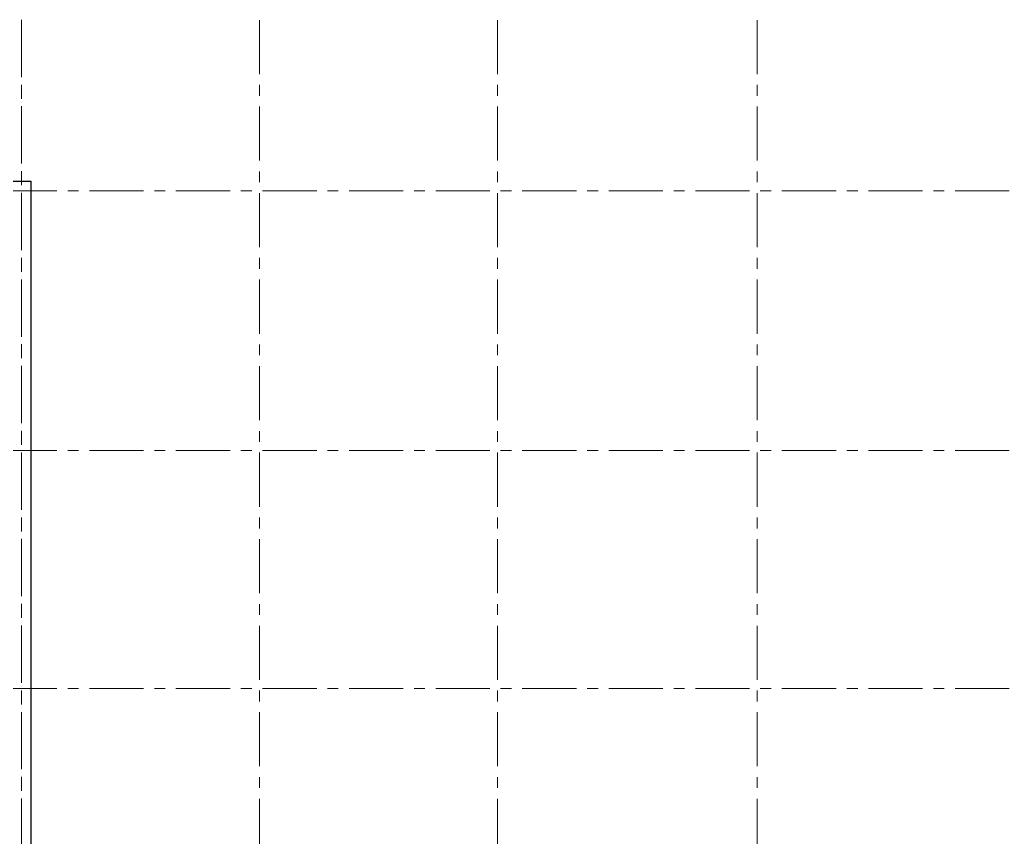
# Model space of a CAD drawing. Header units: metres. Extents: x 319894 to 3389272, y 120 to 6136017.
# Drawn here: x 321465.27 to 321488.13, y 3068021.52 to 3068040.41 of the extents above; entities that cross this region are included whole.
import ezdxf

# ---------------------------------------------------------------- set-up
doc = ezdxf.new("R2010")
doc.units = ezdxf.units.M
doc.header["$MEASUREMENT"] = 0
doc.linetypes.add('CENTER', pattern=[2, 1.25, -0.25, 0.25, -0.25])
doc.linetypes.add('HIDDEN', pattern=[0.375, 0.25, -0.125])
doc.layers.add('centerline', color=255, linetype='HIDDEN', lineweight=5)
doc.layers.add('TEXT', color=255, linetype='Continuous')

# ---------------------------------------------------------------- blocks, each defined once
blk = doc.blocks.new('FINAL GRIDTOP FLOOR')
at = {"layer": 'centerline', "linetype": 'CENTER'}
for p, q in [((322210.255, 3068092.521), (322210.255, 3068054.862)), ((322215.75, 3068092.516), (322215.75, 3068054.857)), ((322215.75, 3068092.516), (322215.75, 3068054.857)), ((322221.25, 3068092.516), (322221.25, 3068054.857)), ((322221.25, 3068092.516), (322221.25, 3068054.857)), ((322221.25, 3068092.516), (322221.25, 3068054.857)), ((322221.25, 3068092.516), (322221.25, 3068054.857)), ((322227.25, 3068092.516), (322227.25, 3068054.857)), ((322227.25, 3068092.516), (322227.25, 3068054.857)), ((322227.25, 3068092.516), (322227.25, 3068054.857)), ((322227.25, 3068092.516), (322227.25, 3068054.857)), ((322210.255, 3068092.447), (322210.255, 3068054.787)), ((322210.255, 3068092.447), (322210.255, 3068054.787)), ((322233.073, 3068088.566), (322185.967, 3068088.566)), ((322233.073, 3068082.566), (322185.967, 3068082.566)), ((322233.073, 3068077.066), (322185.967, 3068077.066))]:
    blk.add_line(p, q, dxfattribs=at)

msp = doc.modelspace()

# ---------------------------------------------------------------- linework, layer by layer
at = {"layer": 'TEXT', "linetype": 'Continuous'}
for p in [(321445.035, 3068036.678), (321465.535, 3068017.176)]:
    msp.add_line(p, (321465.535, 3068036.678), dxfattribs=at)

# ---------------------------------------------------------------- block references
at = {"layer": 'centerline'}
msp.add_blockref('FINAL GRIDTOP FLOOR', (-744.941, -52.112), dxfattribs=at)

doc.saveas('drawing.dxf')
